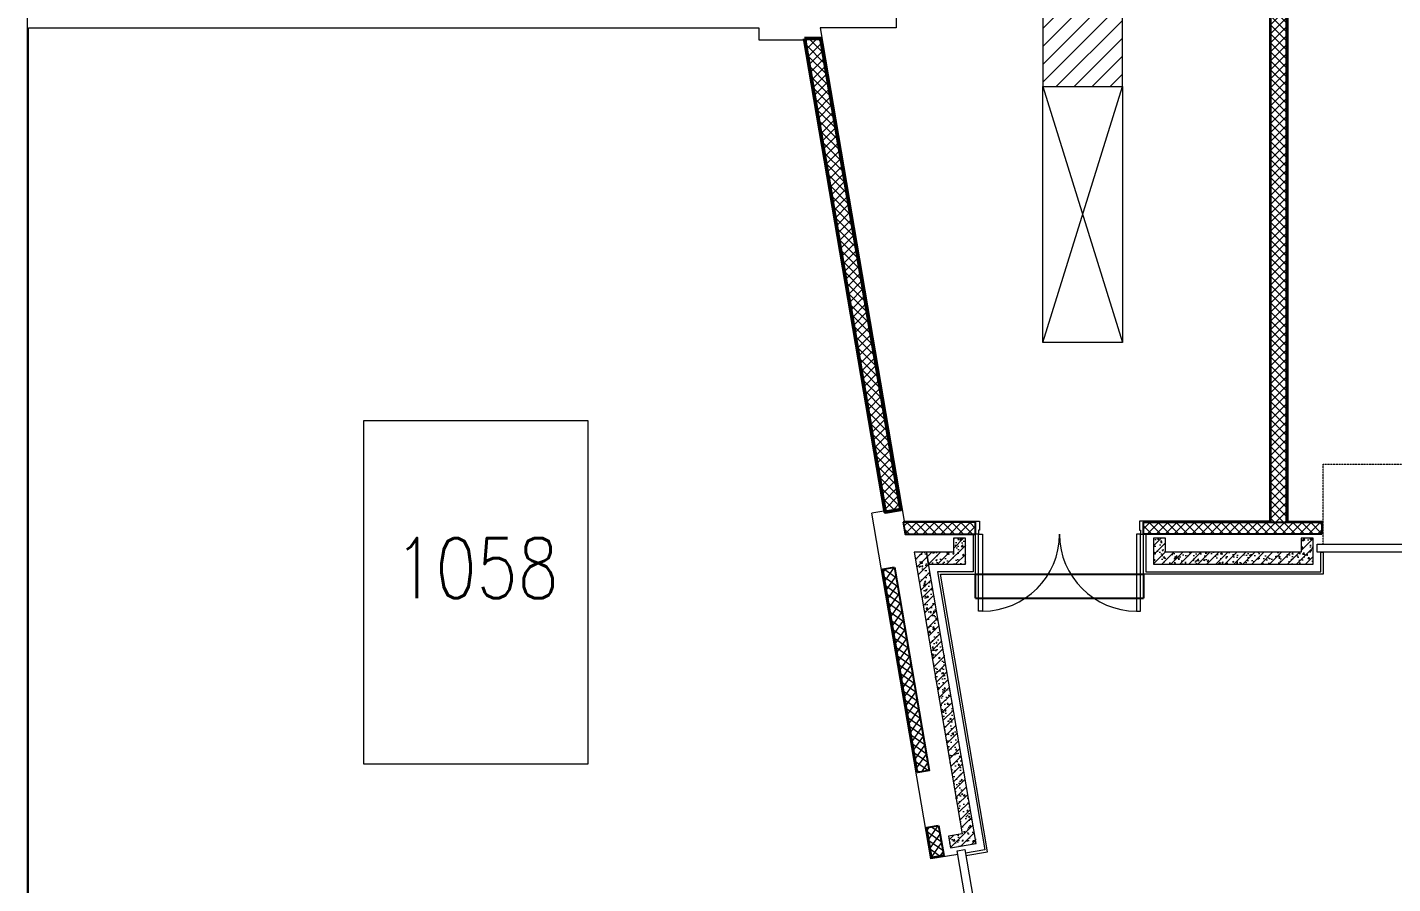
# Model space of a CAD drawing. Header units: inches. Extents: x 13084 to 220150, y 6494 to 167180.
# Drawn here: x 122197 to 139278, y 145808 to 156522 of the extents above; entities that cross this region are included whole.
import ezdxf
from ezdxf.enums import TextEntityAlignment as Align

# ---------------------------------------------------------------- set-up
doc = ezdxf.new("R2010")
doc.units = ezdxf.units.IN
doc.header["$MEASUREMENT"] = 0
doc.linetypes.add('Ground Floor$0$HIDDEN', pattern=[0.375, 0.25, -0.125])
for name, color, linetype, lineweight in [('Ground Floor$0$A-G23-M-Stairs-Concrete', 251, 'Continuous', 25), ('Ground Floor$0$A-G250-G-Walls-Precast-Concrete', 7, 'Continuous', 15), ('Ground Floor$0$A-G250-H-Trench', 8, 'Continuous', 9), ('Ground Floor$0$A-G250-M-Trench', 251, 'Continuous', 9), ('Ground Floor$0$A-G250-M-Walls-Blockwork', 7, 'Continuous', 25), ('Ground Floor$0$A-G250-M-Walls-Concrete', 7, 'Continuous', 20), ('Ground Floor$0$A-G250-M-Walls-Louvred', 7, 'Continuous', 9), ('Ground Floor$0$A-G252-H-Internal-Walls', 251, 'Continuous', 9), ('Ground Floor$0$A-G262-H-Precast-Panel', 251, 'Continuous', 5), ('Ground Floor$0$A-G312-M-Wall-Cladding-Panel', 7, 'Continuous', 9), ('Ground Floor$0$A-G312-M-Wall-Finish-Plaster', 7, 'Continuous', 15), ('Ground Floor$0$A-G322-M-Door', 251, 'Continuous', 15), ('Ground Floor$0$A-G52-M-Plinth', 251, 'Continuous', 9), ('Ground Floor$0$Z-Z001-S-Room-Name-Identification-250', 7, 'Continuous', 15)]:
    doc.layers.add(name, color=color, linetype=linetype, lineweight=lineweight)
doc.styles.add('Ground Floor$0$Tag-RomanS', font='romans.shx', dxfattribs={"width": 0.8})
pattern_1 = [(45, (31615.24, 164129.57), (-56.1266, 56.1266), []), (135, (31615.24, 164129.57), (-56.1266, -56.1266), [])]
pattern_2 = [(55, (31565.95, 164121.17), (-65.020194, 45.52763), []), (145, (31565.95, 164121.17), (-45.52763, -65.020194), [])]
pattern_3 = [(45, (31615.24, 164129.57), (-56.1266, 56.1266), [])]
pattern_4 = [(50, (31615.24, 164129.57), (182.18467, -15.93909), [19.05, -209.55]), (355, (31615.24, 164129.57), (-35.24283, 191.05664), [15.24, -167.64]), (100.451, (31630.42, 164128.24), (146.9425, 175.1167), [16.19, -178.09]), (46.1842, (31615.24, 164180.37), (271.07904, -42.04233), [28.575, -314.325]), (96.6356, (31637.83, 164176.87), (237.40423, 247.42556), [24.285, -267.135]), (351.184, (31615.24, 164180.37), (237.4046, 247.4251), [22.86, -251.46]), (21, (31640.64, 164167.67), (151.61488, -102.26552), [19.05, -209.55]), (326, (31640.64, 164167.67), (61.80203, 184.18797), [15.24, -167.64]), (71.4514, (31653.27, 164159.15), (213.4165, 81.92286), [16.19, -178.09]), (37.5, (31615.24, 164129.57), (3.088603, 84.55504), [0, -165.608, 0, -170.18, 0, -168.275]), (7.5, (31615.24, 164129.57), (66.81966, 100.180575), [0, -97.028, 0, -161.798, 0, -64.135]), (327.5, (31558.6, 164129.57), (135.590595, -5.728744), [0, -63.5, 0, -198.12, 0, -262.89]), (317.5, (31533.2, 164129.57), (148.12918, 25.42649), [0, -82.55, 0, -131.572, 0, -186.69])]

# ---------------------------------------------------------------- blocks, each defined once
blk = doc.blocks.new('Ground Floor$0$tag-roomname')
at = {"lineweight": 18, "ltscale": 0.01, "style": 'Ground Floor$0$Tag-RomanS', "width": 0.8}
blk.add_attdef('ROOM_NO_2', text='', height=3, dxfattribs=at).set_placement((0, 1.612), align=Align.MIDDLE_CENTER)
at = {"linetype": 'ByBlock', "lineweight": 13, "ltscale": 0.01, "style": 'Ground Floor$0$Tag-RomanS', "width": 0.8, "flags": 1}
for tag, p in [('ROOM_NAME_1', (0, -2.288)), ('AREA', (0, -5.744))]:
    blk.add_attdef(tag, text='', height=2.8, dxfattribs=at).set_placement(p, align=Align.MIDDLE_CENTER)

msp = doc.modelspace()

# ---------------------------------------------------------------- hatches: boundary and pattern name
at = {"layer": 'Ground Floor$0$A-G250-H-Trench'}
h = msp.add_hatch(dxfattribs=at)
h.set_pattern_fill('LINE', color=256, scale=50, angle=45, style=0)
h.set_pattern_definition([(45, (31615.24, 164129.57), (-112.2532, 112.2532), [])])
h.paths.add_polyline_path([(134899, 157315), (134899, 155780), (135899, 155780), (135899, 157315)])
at = {"layer": 'Ground Floor$0$A-G252-H-Internal-Walls'}
h = msp.add_hatch(dxfattribs=at)
h.set_pattern_fill('ANSI37', color=256, scale=25, style=0)
h.set_pattern_definition(pattern_1)
h.paths.add_polyline_path([(137950, 156630), (137750, 156630), (137750, 150330), (137950, 150330)])
h.paths.add_polyline_path([(137950, 157245), (137750, 157245), (137750, 156630), (137950, 156630)])
h = msp.add_hatch(dxfattribs=at)
h.set_pattern_fill('ANSI37', color=256, scale=25, style=0)
h.set_pattern_definition(pattern_1)
h.paths.add_polyline_path([(132122, 156380), (131919, 156380), (132928, 150458), (133125, 150491)])
h = msp.add_hatch(dxfattribs=at)
h.set_pattern_fill('ANSI37', color=256, scale=25, style=0)
h.set_pattern_definition(pattern_1)
h.paths.add_polyline_path([(133153, 150330), (133178, 150180), (134060, 150180), (134060, 150330)])
h = msp.add_hatch(dxfattribs=at)
h.set_pattern_fill('ANSI37', color=256, scale=25, style=0)
h.set_pattern_definition(pattern_1)
h.paths.add_polyline_path([(138393, 150330), (136160, 150330), (136160, 150180), (136190, 150180), (138393, 150180)])
h = msp.add_hatch(dxfattribs=at)
h.set_pattern_fill('ANSI37', color=256, scale=25, angle=10, style=0)
h.set_pattern_definition(pattern_2)
h.paths.add_polyline_path([(133046, 149768), (133479, 147224), (133331, 147199), (132898, 149743)])
h = msp.add_hatch(dxfattribs=at)
h.set_pattern_fill('ANSI37', color=256, scale=25, angle=10, style=0)
h.set_pattern_definition(pattern_2)
h.paths.add_polyline_path([(133597, 146534), (133661, 146160), (133513, 146134), (133449, 146509)])
at = {"layer": 'Ground Floor$0$A-G262-H-Precast-Panel'}
h = msp.add_hatch(dxfattribs=at)
h.set_pattern_fill('ANSI31', color=256, scale=25, style=0)
h.set_pattern_definition(pattern_3)
h.paths.add_polyline_path([(133470, 149805), (133936, 149805), (133936, 150130), (133786, 150130), (133786, 149955), (133445, 149955)])
h = msp.add_hatch(dxfattribs=at)
h.set_pattern_fill('AR-CONC', color=256, style=0)
h.set_pattern_definition(pattern_4)
h.paths.add_polyline_path([(133470, 149805), (133936, 149805), (133936, 150130), (133786, 150130), (133786, 149955), (133445, 149955)])
h = msp.add_hatch(dxfattribs=at)
h.set_pattern_fill('ANSI31', color=256, scale=25, style=0)
h.set_pattern_definition(pattern_3)
h.paths.add_polyline_path([(138283, 149805), (138283, 150130), (138133, 150130), (138133, 149955), (136435, 149955), (136435, 150130), (136285, 150130), (136285, 149805)])
h = msp.add_hatch(dxfattribs=at)
h.set_pattern_fill('AR-CONC', color=256, style=0)
h.set_pattern_definition(pattern_4)
h.paths.add_polyline_path([(138283, 149805), (138283, 150130), (138133, 150130), (138133, 149955), (136435, 149955), (136435, 150130), (136285, 150130), (136285, 149805)])
h = msp.add_hatch(dxfattribs=at)
h.set_pattern_fill('ANSI31', color=256, scale=25, style=0)
h.set_pattern_definition(pattern_3)
h.paths.add_polyline_path([(133445, 149955), (133293, 149955), (133893, 146432), (133721, 146403), (133746, 146255), (134066, 146310)])
h = msp.add_hatch(dxfattribs=at)
h.set_pattern_fill('AR-CONC', color=256, style=0)
h.set_pattern_definition(pattern_4)
h.paths.add_polyline_path([(133445, 149955), (133293, 149955), (133893, 146432), (133721, 146403), (133746, 146255), (134066, 146310)])

# ---------------------------------------------------------------- linework, layer by layer
at = {"layer": 'Ground Floor$0$A-G23-M-Stairs-Concrete', "linetype": 'Continuous'}
msp.add_line((134060, 149380), (136160, 149380), dxfattribs=at)
msp.add_lwpolyline([(134060, 149380), (134060, 149680), (136160, 149680), (136160, 149380)], dxfattribs=at)
at = {"layer": 'Ground Floor$0$A-G250-G-Walls-Precast-Concrete'}
for points in [[(133470, 149805), (133935, 149805), (133935, 150130), (133785, 150130), (133785, 149955), (133445, 149955)], [(133445, 149955), (133293, 149955), (133893, 146432), (133721, 146403), (133746, 146255), (134066, 146310), (133445, 149955)]]:
    msp.add_lwpolyline(points, close=True, dxfattribs=at)
at = {"layer": 'Ground Floor$0$A-G250-G-Walls-Precast-Concrete', "elevation": 0}
msp.add_lwpolyline([(138283, 149805), (138283, 150130), (138133, 150130), (138133, 149955), (136435, 149955), (136435, 150130), (136285, 150130), (136285, 149805), (138283, 149805)], close=True, dxfattribs=at)
at = {"layer": 'Ground Floor$0$A-G250-M-Trench', "ltscale": 0.1, "elevation": 0}
for points in [[(134899, 157315), (134899, 155780), (134899, 155780), (135899, 155780), (135899, 157315), (134899, 157315)], [(135899, 155780), (135899, 152580), (134899, 152580), (134899, 155780), (135899, 155780)], [(134899, 152580), (135899, 155780)], [(134899, 155780), (135899, 152580)]]:
    msp.add_lwpolyline(points, dxfattribs=at)
at = {"layer": 'Ground Floor$0$A-G250-M-Walls-Blockwork'}
for p, q in [((137750, 157245, 0), (137750, 150330, 0)), ((137950, 150330, 0), (137950, 157245, 0))]:
    msp.add_line(p, q, dxfattribs=at)
at = {"layer": 'Ground Floor$0$A-G250-M-Walls-Blockwork', "lineweight": 50, "ltscale": 0.02}
msp.add_lwpolyline([(131919, 156380), (132122, 156380), (133125, 150491), (132928, 150458)], close=True, dxfattribs=at)
at = {"layer": 'Ground Floor$0$A-G250-M-Walls-Blockwork'}
for points in [[(133153, 150330), (133178, 150180), (134060, 150180), (134060, 150330)], [(138393, 150180), (136160, 150180), (136160, 150330), (138393, 150330), (138393, 150180)], [(133046, 149768), (133479, 147224), (133331, 147199), (132898, 149743)], [(133597, 146534), (133661, 146160), (133513, 146134), (133449, 146509)]]:
    msp.add_lwpolyline(points, close=True, dxfattribs=at)
at = {"layer": 'Ground Floor$0$A-G250-M-Walls-Concrete'}
msp.add_line((122197, 144235), (122197, 156870), dxfattribs=at)
at = {"layer": 'Ground Floor$0$A-G250-M-Walls-Louvred', "linetype": 'Ground Floor$0$HIDDEN'}
msp.add_lwpolyline([(138408, 150055), (138408, 151055), (142408, 151055), (142408, 150055)], dxfattribs=at)
at = {"layer": 'Ground Floor$0$A-G250-M-Walls-Louvred'}
msp.add_lwpolyline([(142483, 149955), (138333, 149955), (138333, 150055), (142483, 150055), (142483, 149955)], dxfattribs=at)
msp.add_lwpolyline([(134542, 142029), (133828, 146219), (133927, 146235), (134641, 142046)], close=True, dxfattribs=at)
at = {"layer": 'Ground Floor$0$A-G312-M-Wall-Cladding-Panel'}
msp.add_lwpolyline([(133619, 149680), (134060, 149680), (134060, 150180), (134030, 150180), (134030, 149710), (133583, 149710), (134176, 146232), (133934, 146191), (133939, 146161), (134210, 146208)], close=True, dxfattribs=at)
msp.add_lwpolyline([(138378, 149955), (138408, 149955), (138408, 149680), (136160, 149680), (136160, 150180), (136190, 150180), (136190, 149710), (138378, 149710), (138378, 149955)], dxfattribs=at)
at = {"layer": 'Ground Floor$0$A-G312-M-Wall-Finish-Plaster'}
for p, q in [((133065, 157245, 0), (133065, 156515, 0)), ((137735, 157245), (137735, 150345)), ((137965, 157245, 0), (137965, 150345, 0)), ((122212, 144250, 0), (122212, 156515, 0)), ((122212, 156515, 0), (131347, 156515)), ((131347, 156515), (131347, 156365)), ((133065, 156515, 0), (132114, 156515, 0)), ((132114, 156515), (133165, 150345)), ((131347, 156365), (131906, 156365)), ((131906, 156365), (132911, 150470)), ((132911, 150470), (132763, 150445)), ((133501, 146117), (132763, 150445)), ((133165, 150345), (134060, 150345)), ((134060, 150330), (134060, 150345)), ((137735, 150345), (136160, 150345)), ((136160, 150330), (136160, 150345)), ((137965, 150345, 0), (138408, 150345, 0)), ((133836, 146174), (133501, 146117))]:
    msp.add_line(p, q, dxfattribs=at)
at = {"layer": 'Ground Floor$0$A-G322-M-Door'}
for points in [[(134110, 150230), (134098, 150230), (134098, 150180), (134060, 150180), (134060, 150345), (134110, 150345)], [(136110, 150230), (136122, 150230), (136122, 150180), (136160, 150180), (136160, 150345), (136110, 150345)], [(134148, 150180), (134148, 149218), (134098, 149218), (134098, 150180)], [(136072, 150180), (136072, 149218), (136122, 149218), (136122, 150180)]]:
    msp.add_lwpolyline(points, close=True, dxfattribs=at)
for centre, start, end in [((134148, 150180), 270, 0), ((136072, 150180), 180, 270)]:
    msp.add_arc(centre, 962, start, end, dxfattribs=at)
at = {"layer": 'Ground Floor$0$A-G52-M-Plinth'}
msp.add_lwpolyline([(126407, 151603), (129207, 151603), (129207, 147303), (126407, 147303)], close=True, dxfattribs=at)

# ---------------------------------------------------------------- block references
at = {"layer": 'Ground Floor$0$Z-Z001-S-Room-Name-Identification-250'}
ref = msp.add_blockref('Ground Floor$0$tag-roomname', (127817, 149353), dxfattribs=dict(at, xscale=250, yscale=250, zscale=250))
ref.add_attrib('ROOM_NO_2', '1058', dxfattribs={"layer": '0', "lineweight": 18, "ltscale": 0.01, "height": 750, "style": 'Ground Floor$0$Tag-RomanS', "width": 0.8}).set_placement((127817, 149756), align=Align.MIDDLE_CENTER)

doc.saveas('drawing.dxf')
